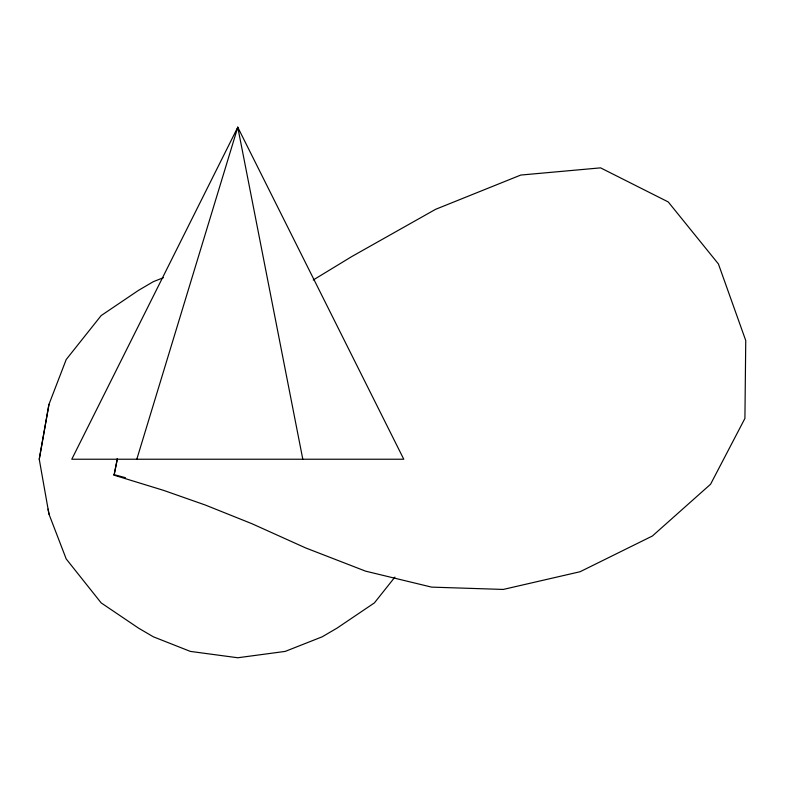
<?xml version="1.0" encoding="UTF-8"?>
<svg xmlns="http://www.w3.org/2000/svg" width="785" height="785" viewBox="0 0 785 785"><rect width="100%" height="100%" fill="white"/><g stroke="black" fill="none" stroke-linecap="round" stroke-linejoin="round"><path stroke-width="1.18" d="M114.07 475.18L117.387 458.597L114.07 475.18L163.565 490.36L205.219 505L251.985 523.732L305.581 547.901L365.594 571.156L431.622 587.121L503.244 589.437L580.066 571.735L652.394 536.008L710.572 484.237L744.916 418.425L745.75 340.553L718.412 263.946L668.241 201.941L600.574 167.862L520.759 175.055L435.616 209.31L351.955 256.45L313.244 280M163.437 277.684L153.34 281.668L138.513 290.352L101.157 315.58L66.215 359.51L48.964 404.363L39.25 459.235L48.964 514.106L66.215 558.959L101.157 602.89L138.513 628.118L153.34 636.802L190.362 651.403L237.776 657.761L285.2 651.403L322.213 636.802L337.04 628.118L374.406 602.89L394.914 577.103M39.25 459.235L48.964 404.363M237.305 129.643L237.776 127.239L403.775 459.235L71.778 459.235L237.776 127.239L238.493 129.584M136.806 459.235L237.776 127.239L302.804 459.235M114.159 474.66L125.463 477.692M48.101 509.092L48.964 514.106"/></g></svg>
